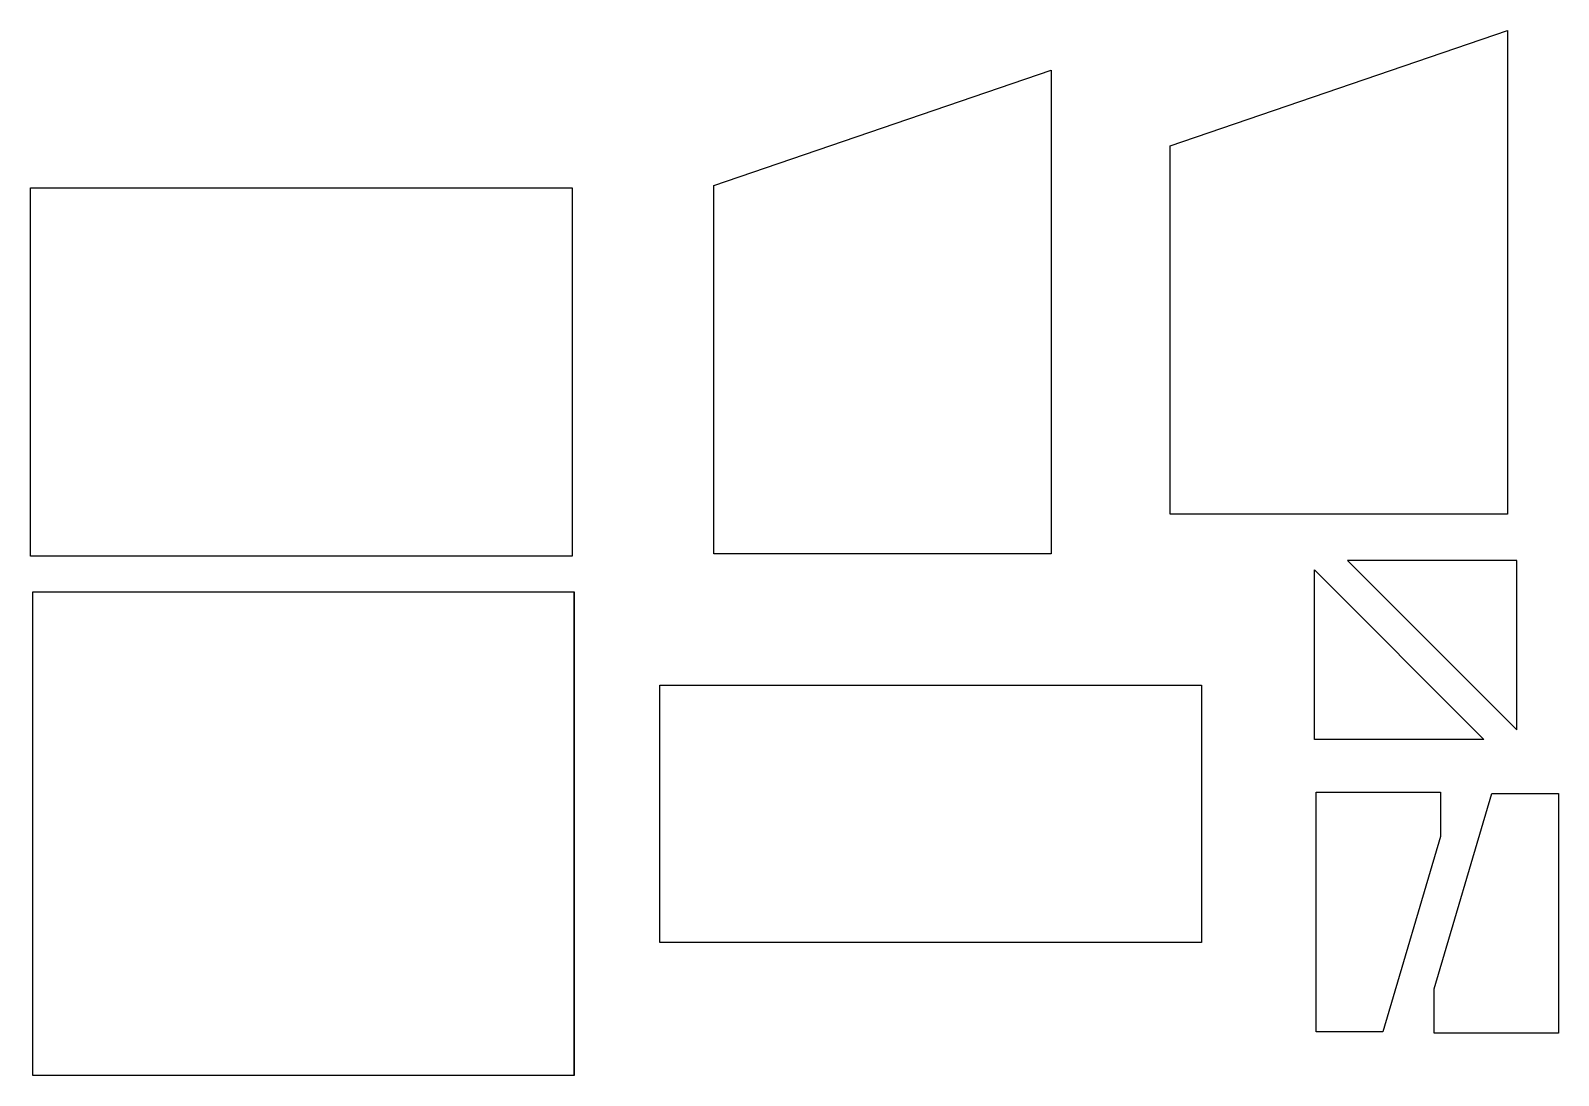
# Model space of a CAD drawing. Header units: inches. Extents: x -1 to 1720, y 1 to 1178.
import ezdxf

# ---------------------------------------------------------------- set-up
doc = ezdxf.new("R2010")
doc.units = ezdxf.units.IN
doc.header["$MEASUREMENT"] = 0

msp = doc.modelspace()

# ---------------------------------------------------------------- linework, layer by layer
msp.add_line((611.9, 0.6), (611.9, 545.6))
for points in [[(1662.9, 632.9), (1282.9, 632.9), (1282.9, 1047.9), (1662.9, 1177.9), (1662.9, 632.9)], [(1149, 588.4), (769, 588.4), (769, 1003.4), (1149, 1133.4), (1149, 588.4)], [(1318.3, 440.5), (1318.3, 150.5), (708.3, 150.5), (708.3, 440.5), (1318.3, 440.5)]]:
    msp.add_lwpolyline(points)
for points in [[(609.5, 585.5), (-0.5, 585.5), (-0.5, 1000.5), (609.5, 1000.5)], [(1636.3, 379.2), (1445.4, 379.2), (1445.4, 570.1)], [(1673.6, 389.9), (1673.6, 580.9), (1482.7, 580.9)], [(1.9, 0.6), (1.9, 545.6), (611.9, 545.6), (611.9, 0.6)], [(1587.5, 269.7), (1522.5, 49.7), (1447.5, 49.7), (1447.5, 319.7), (1587.5, 319.7)], [(1580.3, 98.3), (1645.3, 318.3), (1720.3, 318.3), (1720.3, 48.3), (1580.3, 48.3)]]:
    msp.add_lwpolyline(points, close=True)

doc.saveas('drawing.dxf')
